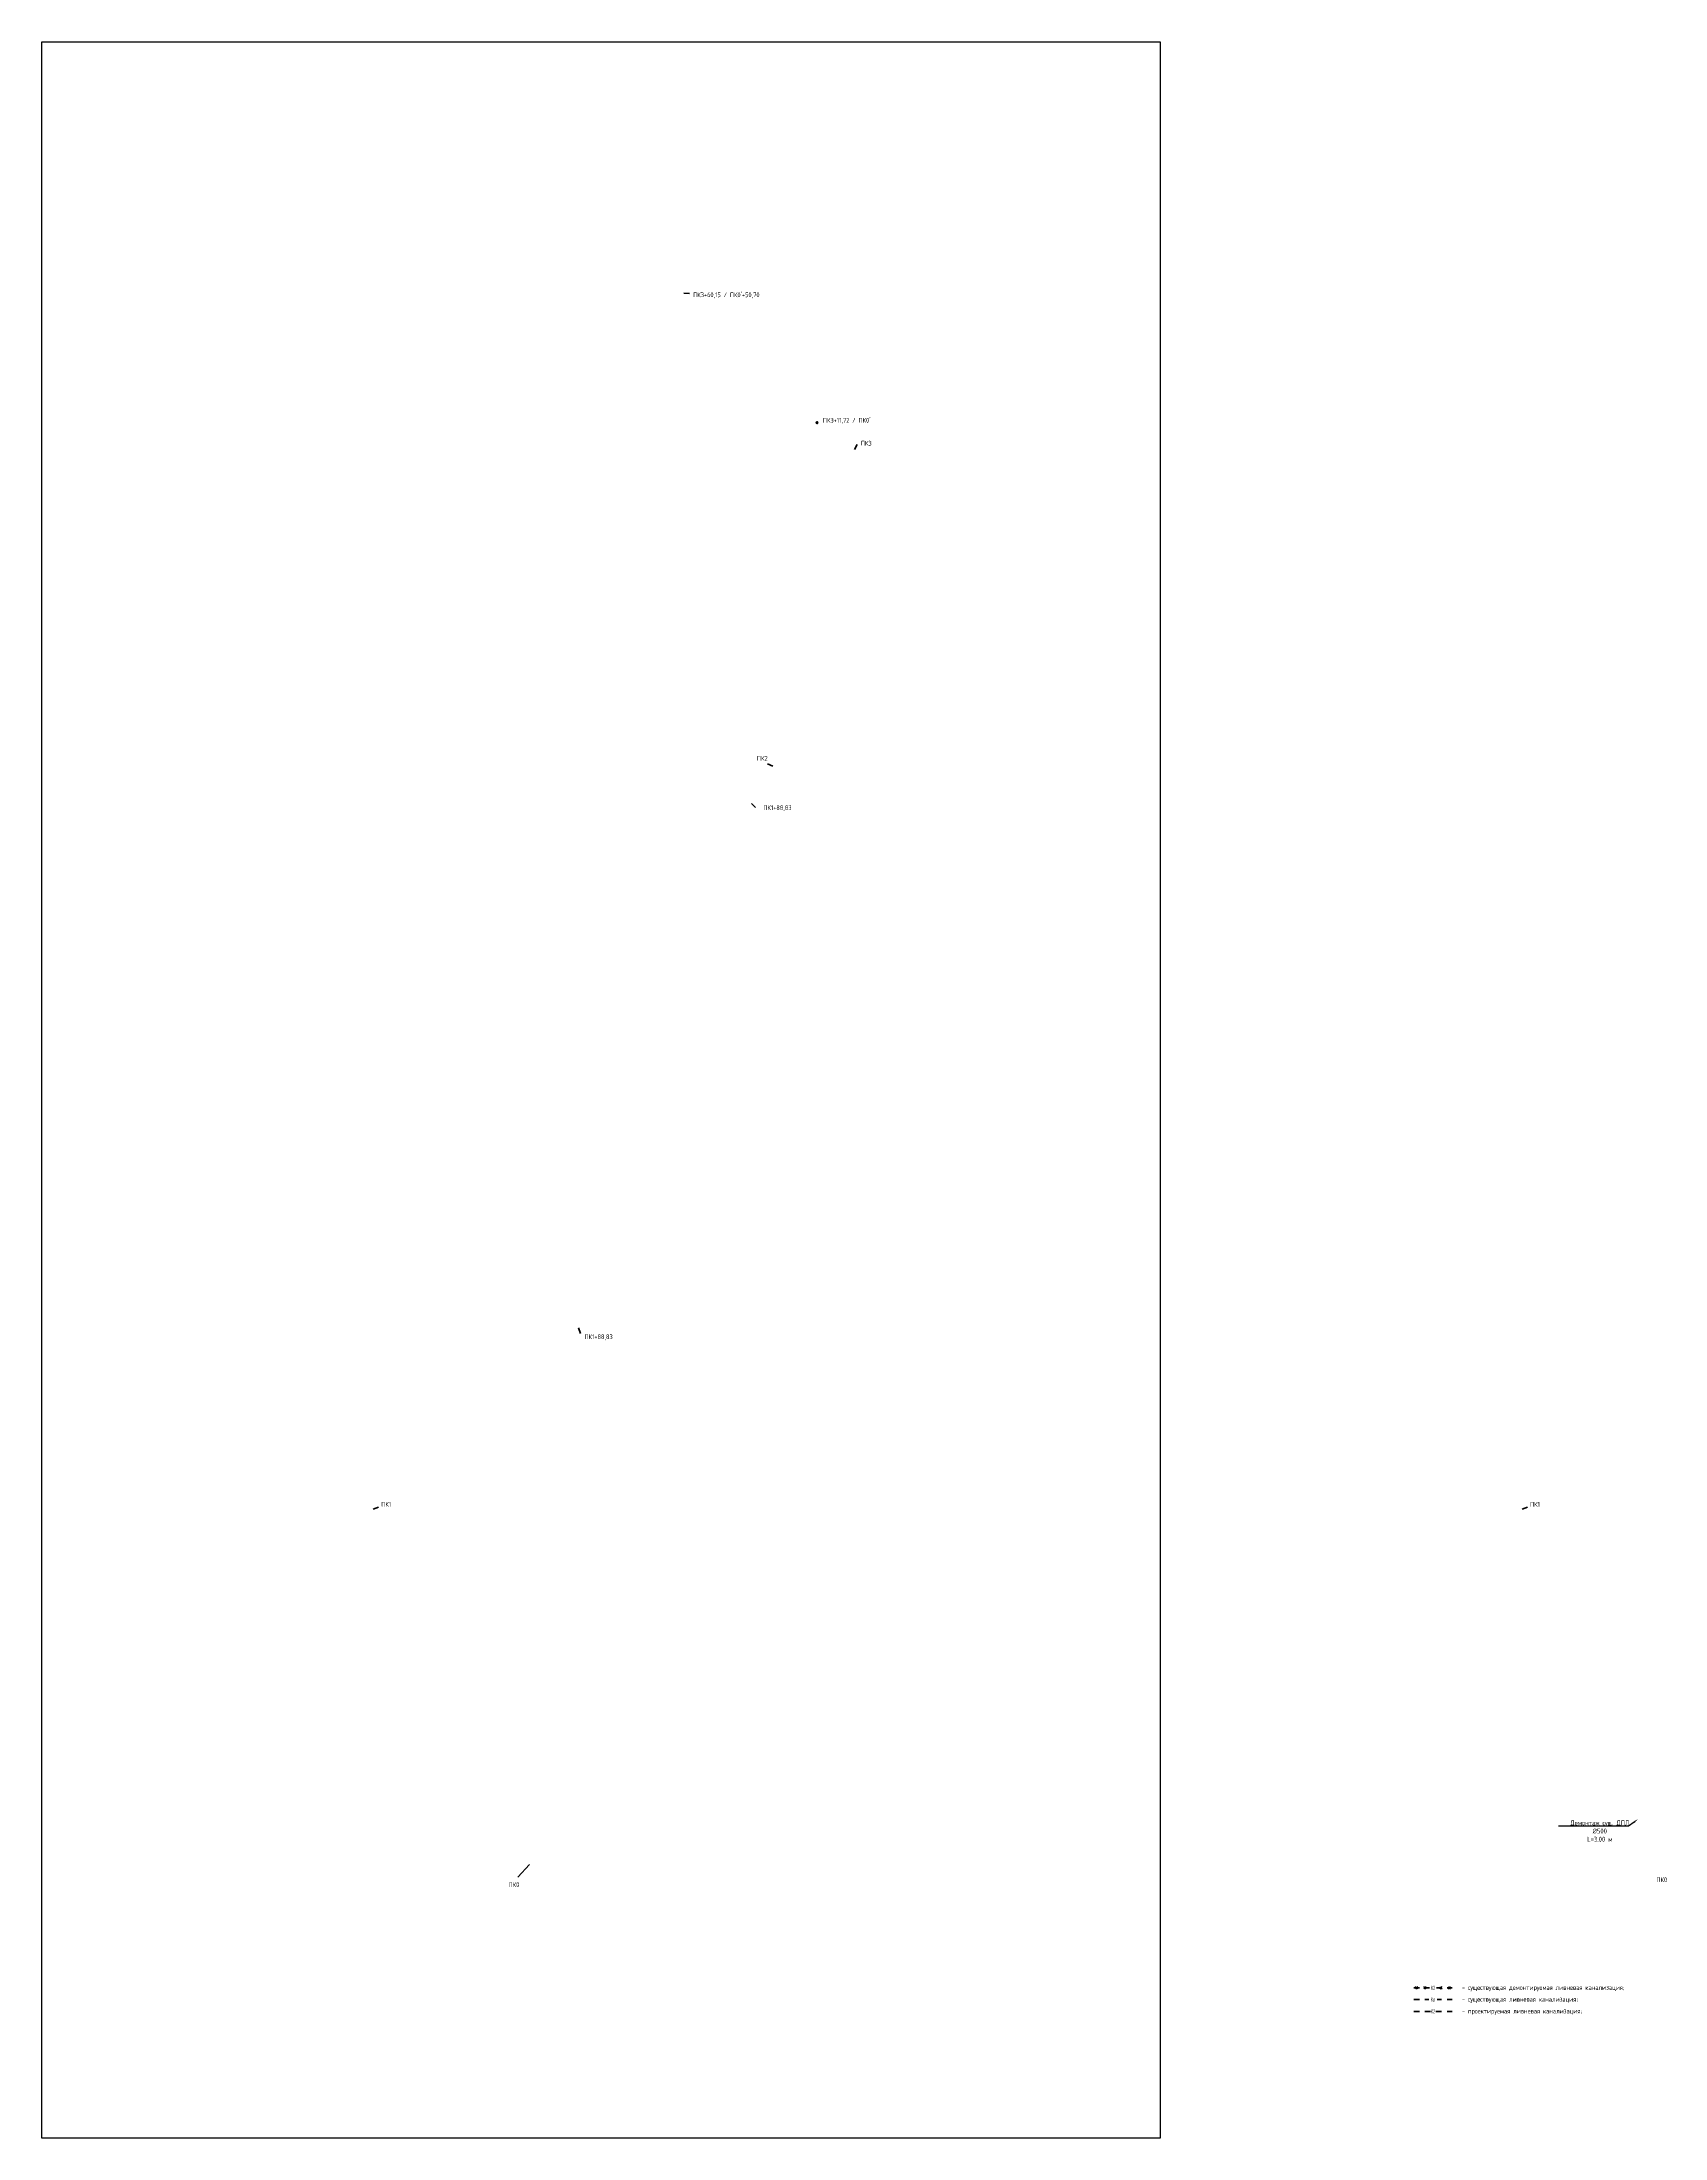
# Model space of a CAD drawing. Header units: millimetres. Extents: x 23457745 to 25202521, y 22218467 to 22861220.
# Drawn here: x 23457745 to 23870613, y 22234978 to 22768212 of the extents above; entities that cross this region are included whole.
import ezdxf
from ezdxf import colors
from ezdxf.entities.mleader import LeaderData, LeaderLine
from ezdxf.math import Vec2, Vec3

# ---------------------------------------------------------------- set-up
doc = ezdxf.new("R2010")
doc.units = ezdxf.units.MM
doc.linetypes.add('Штриховая', pattern=[2822.222233, 1411.111116, -1411.111116])
for name, color, linetype, lineweight in [('Text blocks_Ном._пера__28', 7, 'Continuous', 13), ('ВК_Текст', 7, 'Continuous', 25), ('Пикеты', 1, 'Continuous', 60), ('Труба К2', 7, 'Continuous', 60)]:
    doc.layers.add(name, color=color, linetype=linetype, lineweight=lineweight)
doc.layers.add('Выноски', color=7, linetype='Continuous')
doc.styles.add('GOST 2.304', font='GOST_type.ttf')
doc.styles.add('GOST_100', font='cs_gost2304.shx', dxfattribs={"width": 0.7, "height": 300})

# ---------------------------------------------------------------- blocks, each defined once
blk = doc.blocks.new('*U4')
at = {"color": 255}
blk.add_wipeout([(-200, 125), (200, 125), (200, -125), (-200, -125)], dxfattribs=at)
at = {"layer": 'ВК_Текст', "insert": (0, 0), "char_height": 250, "attachment_point": 5, "style": 'GOST_100'}
blk.add_mtext('К2', dxfattribs=at)
blk = doc.blocks.new('hfdsaf')
at = {"color": 255}
blk.add_wipeout([(-1038, 533), (1038, 533), (1038, -533), (-1038, -533)], dxfattribs=at)
at = {"layer": 'ВК_Текст', "insert": (51, 25), "char_height": 1066.7, "attachment_point": 5, "rotation": 359.99126, "style": 'GOST_100'}
blk.add_mtext('Кл', dxfattribs=at)

msp = doc.modelspace()

# ---------------------------------------------------------------- hatches: boundary and pattern name
at = {"layer": 'Пикеты'}
h = msp.add_hatch(dxfattribs=at)
h.set_pattern_fill('ANGLE', color=256)
h.set_pattern_definition([(0, (-619712.496, -3791.1246), (0, 6.985), [5.08, -1.905]), (90, (-619712.496, -3791.1246), (-6.985, 4e-16), [5.08, -1.905])])
h.paths.add_polyline_path([(23654684.605, 22671353.231, 1), (23655089.428, 22671353.231, 1)])

# ---------------------------------------------------------------- linework, layer by layer
for p, q in [((23807720.05, 22273458.683, 72631.988), (23807104.68, 22272924.664, -72639.161)), ((23807679.374, 22272883.988, 72631.988), (23807145.355, 22273499.358, -72639.161)), ((23815442.509, 22273458.683, 72631.988), (23816057.879, 22272924.664, -72639.161)), ((23815483.184, 22272883.988, 72631.988), (23816017.204, 22273499.358, -72639.161))]:
    msp.add_line(p, q)
at = {"lineweight": 30}
msp.add_lwpolyline([(23457745.449, 22768211.647), (23742195.616, 22768211.647), (23742195.616, 22234978.142), (23457745.449, 22234978.142)], close=True, dxfattribs=at)
at = {"layer": 'Пикеты', "color": 240, "lineweight": 70, "true_color": 0xed1f24}
for p, q in [((23622446.129, 22704186.226), (23620997.913, 22704285.864)), ((23665153.531, 22665774.166), (23664457.96, 22664500.024)), ((23643672.005, 22583985.53), (23642326.7, 22584530.884)), ((23639270.914, 22573418.162), (23638243.608, 22574443.784)), ((23594703.331, 22439692.712), (23594204.923, 22441056.107)), ((23543388.112, 22395479.2), (23542026.755, 22394975.251)), ((23835596.069, 22395479.2), (23834234.713, 22394975.251)), ((23578821.617, 22301390.208), (23581797.626, 22304569.622))]:
    msp.add_line(p, q, dxfattribs=at)
at = {"layer": 'Пикеты'}
msp.add_circle((23654887.016, 22671353.231), 202.412, dxfattribs=at)
at = {"layer": 'Труба К2', "linetype": 'Штриховая'}
for p, q in [((23806700.522, 22273191.708), (23816462.037, 22273191.708)), ((23806700.522, 22270196.826), (23816462.037, 22270196.826))]:
    msp.add_line(p, q, dxfattribs=at)

# ---------------------------------------------------------------- texts
at = {"layer": 'Text blocks_Ном._пера__28', "style": 'GOST 2.304'}
for s, p in [('- существующая демонтируемая ливневая канализация;', (23818952.959, 22272674.164)), ('- существующая ливневая канализация;', (23818952.959, 22269679.282)), ('- проектируемая ливневая канализация;', (23818952.959, 22266684.4))]:
    msp.add_text(s, height=1200, dxfattribs=at).set_placement(p)
at = {"layer": 'Пикеты', "style": 'GOST 2.304'}
for s, p in [("ПК3+60,15 / ПК0'+50,70 ", (23623397.008, 22703280.004, -228747)), ("ПК3+11,72 / ПК0'", (23656397.106, 22671362.774, -228747)), ('ПК3', (23666045.437, 22665533.732, -228747)), ('ПК2', (23639622.637, 22585373.115, -228747)), ('ПК1+88,83', (23641245.592, 22572808.184, -228747)), ('ПК1+88,83', (23595758.83, 22438224.322, -228747)), ('ПК1', (23544059.719, 22395605.839, -344094)), ('ПК1', (23836267.677, 22395605.839, -344094)), ('ПК0', (23576458.393, 22298846.003, -101739)), ('ПК0', (23868422.702, 22300104.015, -228419))]:
    msp.add_text(s, height=1200, dxfattribs=at).set_placement(p)

# ---------------------------------------------------------------- leaders
at = {"layer": 'Выноски', "color": 0, "lineweight": -2}
ml = msp.add_multileader_mtext('Standard', dxfattribs=at)
ml.set_content('{\\C0;Демонтаж сущ. ДПЛ\\P%%C500\\PL=3.00 м}', color=5, style='GOST 2.304')
ml.set_leader_properties(lineweight=-3)
ml.build(insert=Vec2(0, 0))
ml.multileader.update_dxf_attribs({"text_left_attachment_type": 6, "text_right_attachment_type": 6, "dogleg_length": 1, "arrow_head_size": 1250, "scale": 500})
ctx = ml.context
ctx.base_point, ctx.scale, ctx.char_height, ctx.arrow_head_size, ctx.landing_gap_size, ctx.plane_origin = Vec3(23846809.824, 22314292.705), 500, 1250, 1250, 900, Vec3(23841906.599, 22286817.929)
ctx.left_attachment, ctx.right_attachment, ctx.text_align_type = 6, 6, 1
notes = []
notes.append((ctx, [(1, (1, 1, 0), (23861341.909, 22314292.705), (-1, 0), 99.848, [(1, [(23863747.461, 22316120.077)], 0, [])])]))
ctx.mtext.insert, ctx.mtext.alignment, ctx.mtext.flow_direction = Vec3(23854025.943, 22315792.705), 2, 5
for ctx, leaders in notes:
    for number, flags, end, landing, length, lines in leaders:
        leader = LeaderData()
        leader.index, (leader.has_last_leader_line, leader.has_dogleg_vector, leader.attachment_direction) = number, flags
        leader.last_leader_point, leader.dogleg_vector, leader.dogleg_length = Vec3(end), Vec3(landing), length
        for number, points, colour, breaks in lines:
            line = LeaderLine()
            line.index, line.vertices, line.color, line.breaks = number, Vec3.list(points), colors.encode_raw_color(colour), breaks
            leader.lines.append(line)
        ctx.leaders.append(leader)

# ---------------------------------------------------------------- next in the draw order: block references
at = {"layer": 'ВК_Текст', "xscale": 4.266666666666672, "yscale": 4.266666666666672, "zscale": 4.266666666666672}
for p in [(23811581.279, 22273191.708), (23811581.198, 22267201.945)]:
    msp.add_blockref('*U4', p, dxfattribs=at)

# ---------------------------------------------------------------- next in the draw order: linework, layer by layer
for p, q in [((23809829.173, 22273458.683, 72643.822), (23809213.803, 22272924.664, -72627.327)), ((23809788.498, 22272883.988, 72643.822), (23809254.479, 22273499.358, -72627.327)), ((23813333.386, 22273458.683, 72643.822), (23813948.756, 22272924.664, -72627.327)), ((23813374.061, 22272883.988, 72643.822), (23813908.08, 22273499.358, -72627.327))]:
    msp.add_line(p, q)
at = {"layer": 'Труба К2', "linetype": 'Штриховая'}
msp.add_line((23806700.522, 22267201.945), (23816462.037, 22267201.945), dxfattribs=at)

# ---------------------------------------------------------------- next in the draw order: block references
msp.add_blockref('hfdsaf', (23811581.279, 22270196.985))

doc.saveas('drawing.dxf')
